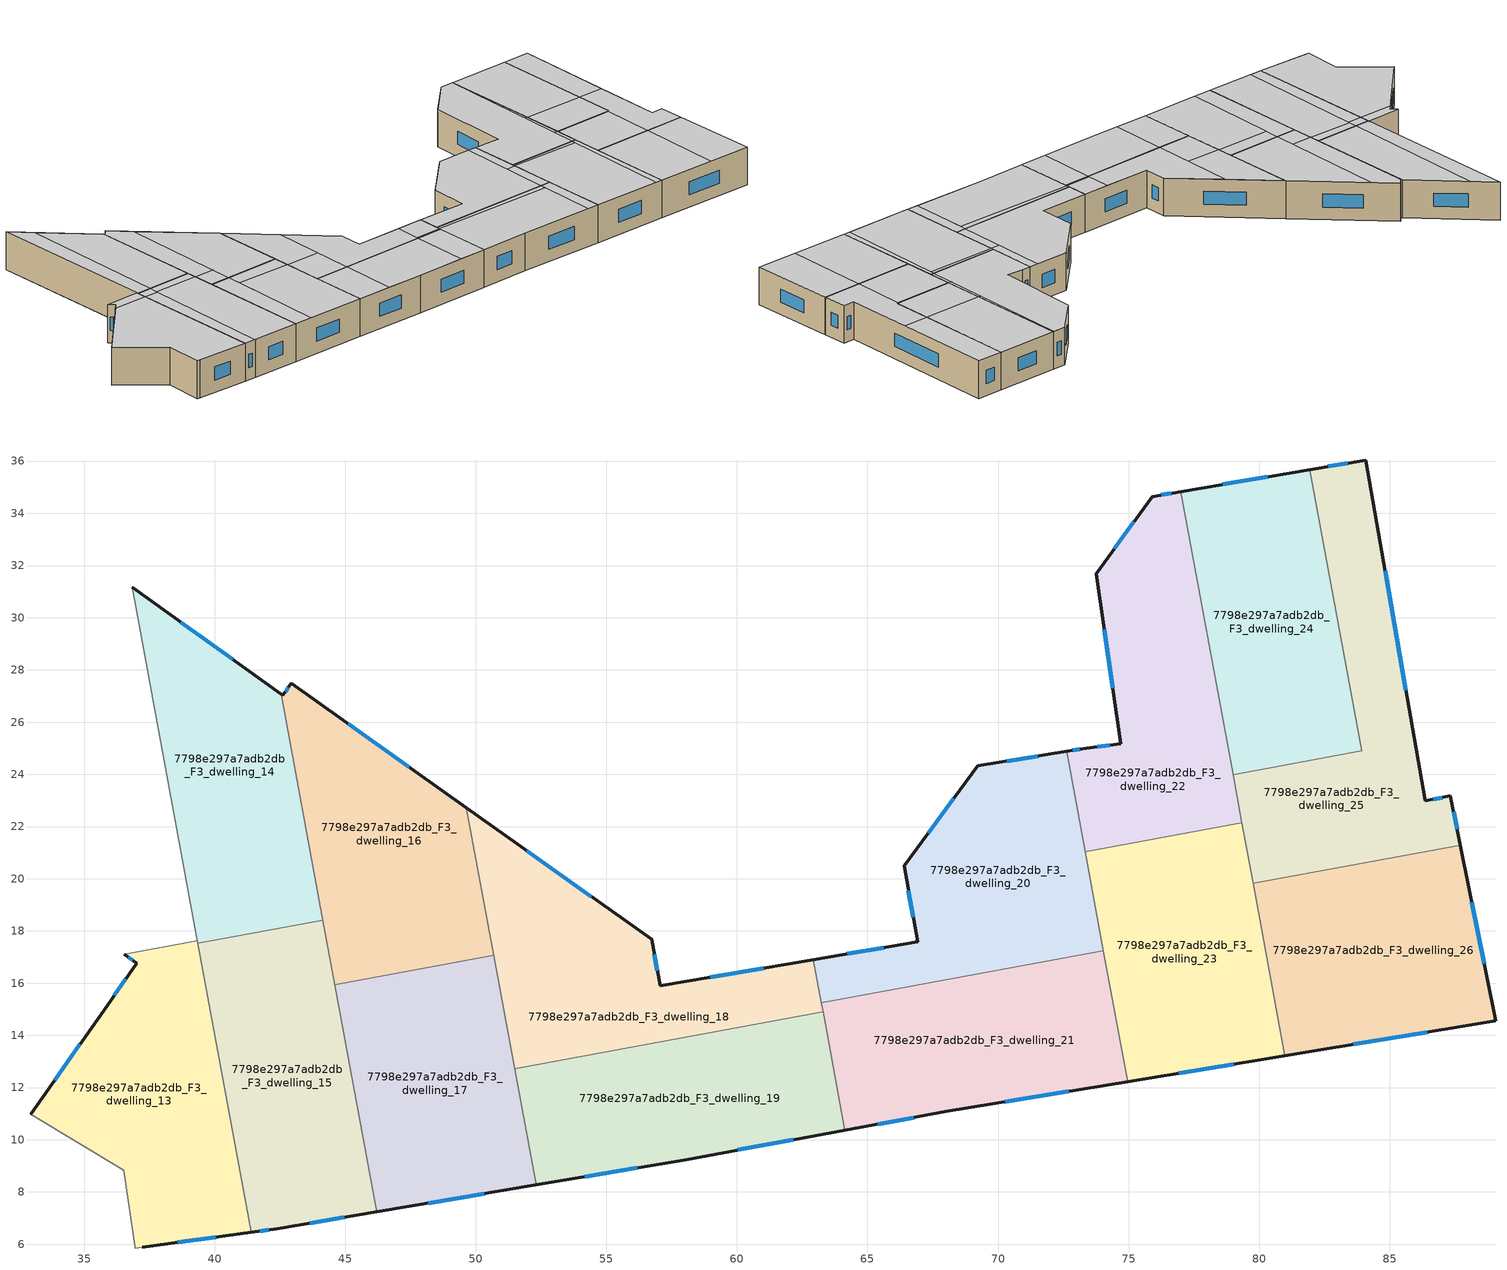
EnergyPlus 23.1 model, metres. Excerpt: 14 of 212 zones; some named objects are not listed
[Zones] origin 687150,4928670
7798e297a7adb2db_F3_dwelling_13
 floor to 7798e297a7adb2db_F2_dwelling_13 (EU_floor_Construction): 39.33,17.62 41.39,6.46 37.22,5.89 36.95,5.85 36.51,8.82 32.95,10.98 35.73,14.94 37,16.76 36.53,17.1 z9
 wall outside (EU_wall_Construction): 36.53,17.1 37,16.76 35.73,14.94 32.95,10.98 / 37.22,5.89 41.39,6.46 z9:12
 wall to 7798e297a7adb2db_F3_dwelling_12 (EU_wall_Construction): 39.33,17.62 36.53,17.1 z9:12
 wall adiabatic (EU_wall_Construction): 32.95,10.98 36.51,8.82 36.95,5.85 37.22,5.89 z9:12
 wall to 7798e297a7adb2db_F3_dwelling_15 (EU_wall_Construction): 41.39,6.46 39.35,17.53 z9:12
 wall to 7798e297a7adb2db_F3_dwelling_14 (EU_wall_Construction): 39.35,17.53 39.33,17.62 z9:12
 window (EU_Window_Construction): 36.59,16.17 36.15,15.53 / 36.68,16.99 36.85,16.87 / 38.58,6.07 40.04,6.27 / 34.83,13.66 33.86,12.27 z9.98:11.02
 ceiling to 7798e297a7adb2db_F4_dwelling_13 (EU_floor_Construction): 41.39,6.46 39.49,16.75 36.67,16.29 35.73,14.94 32.95,10.98 36.51,8.82 36.95,5.85 z12
 ceiling to 7798e297a7adb2db_F4_dwelling_12 (EU_floor_Construction): 39.49,16.75 39.35,17.53 39.33,17.62 36.53,17.1 37,16.76 36.67,16.29 z12
7798e297a7adb2db_F3_dwelling_14
 floor to 7798e297a7adb2db_F2_dwelling_14 (EU_floor_Construction): 42.53,27.07 44.13,18.42 39.35,17.53 36.83,31.16 z9
 wall outside (EU_wall_Construction): 42.53,27.07 36.83,31.16 z9:12
 wall to 7798e297a7adb2db_F3_dwelling_15 (EU_wall_Construction): 39.35,17.53 44.13,18.42 z9:12
 wall to 7798e297a7adb2db_F3_dwelling_12 (EU_wall_Construction): 36.83,31.16 39.33,17.62 z9:12
 wall to 7798e297a7adb2db_F3_dwelling_16 (EU_wall_Construction): 44.13,18.42 42.53,27.07 z9:12
 window (EU_Window_Construction): 40.68,28.4 38.69,29.83 z9.98:11.02
 ceiling to 7798e297a7adb2db_F4_dwelling_14 (EU_floor_Construction): 44.13,18.42 42.53,27.07 38.54,29.94 40.52,17.75 z12
 ceiling to 7798e297a7adb2db_F4_dwelling_12 (EU_floor_Construction): 40.52,17.75 38.54,29.94 36.83,31.16 39.35,17.53 z12
7798e297a7adb2db_F3_dwelling_15
 floor to 7798e297a7adb2db_F2_dwelling_15 (EU_floor_Construction): 44.13,18.42 46.19,7.24 42.39,6.59 41.39,6.46 39.35,17.53 z9
 wall outside (EU_wall_Construction): 41.39,6.46 42.39,6.59 46.19,7.24 z9:12
 wall to 7798e297a7adb2db_F3_dwelling_17 (EU_wall_Construction): 46.19,7.24 44.59,15.94 z9:12
 wall to 7798e297a7adb2db_F3_dwelling_16 (EU_wall_Construction): 44.59,15.94 44.13,18.42 z9:12
 window (EU_Window_Construction): 41.72,6.5 42.07,6.55 / 43.63,6.8 44.96,7.03 z9.98:11.02
 ceiling to 7798e297a7adb2db_F4_dwelling_15 (EU_floor_Construction): 46.19,7.24 44.27,17.66 40.64,17.06 42.34,6.59 42.39,6.59 z12
 ceiling to 7798e297a7adb2db_F4_dwelling_13 (EU_floor_Construction): 42.34,6.59 40.66,16.94 39.49,16.75 41.39,6.46 z12
 ceiling to 7798e297a7adb2db_F4_dwelling_14 (EU_floor_Construction): 44.27,17.66 44.13,18.42 40.52,17.75 40.64,17.06 z12
 ceiling to 7798e297a7adb2db_F4_dwelling_12 (EU_floor_Construction): 40.66,16.94 40.52,17.75 39.35,17.53 39.49,16.75 z12
7798e297a7adb2db_F3_dwelling_16
 floor to 7798e297a7adb2db_F2_dwelling_16 (EU_floor_Construction): 49.63,22.71 50.68,17.07 44.59,15.94 42.53,27.07 42.6,27.02 42.92,27.48 z9
 wall outside (EU_wall_Construction): 49.63,22.71 42.92,27.48 42.6,27.02 42.53,27.07 z9:12
 wall to 7798e297a7adb2db_F3_dwelling_17 (EU_wall_Construction): 44.59,15.94 50.68,17.07 z9:12
 wall to 7798e297a7adb2db_F3_dwelling_18 (EU_wall_Construction): 50.68,17.07 49.63,22.71 z9:12
 window (EU_Window_Construction): 42.82,27.33 42.71,27.17 / 47.45,24.27 45.1,25.93 z9.98:11.02
 ceiling to 7798e297a7adb2db_F4_dwelling_16 (EU_floor_Construction): 50.68,17.07 49.63,22.71 44.6,26.29 46.24,16.25 z12
 ceiling to 7798e297a7adb2db_F4_dwelling_14 (EU_floor_Construction): 45.97,17.93 44.6,26.29 42.92,27.48 42.6,27.02 42.53,27.07 44.27,17.66 z12
 ceiling to 7798e297a7adb2db_F4_dwelling_15 (EU_floor_Construction): 46.24,16.25 45.97,17.93 44.27,17.66 44.59,15.94 z12
7798e297a7adb2db_F3_dwelling_17
 floor to 7798e297a7adb2db_F2_dwelling_17 (EU_floor_Construction): 50.68,17.07 52.3,8.27 46.19,7.24 44.59,15.94 z9
 wall outside (EU_wall_Construction): 46.19,7.24 52.3,8.27 z9:12
 wall to 7798e297a7adb2db_F3_dwelling_19 (EU_wall_Construction): 52.3,8.27 51.48,12.71 z9:12
 wall to 7798e297a7adb2db_F3_dwelling_18 (EU_wall_Construction): 51.48,12.72 50.68,17.07 z9:12
 window (EU_Window_Construction): 48.18,7.57 50.32,7.93 z9.98:11.02
 ceiling to 7798e297a7adb2db_F4_dwelling_17 (EU_floor_Construction): 52.3,8.27 50.91,15.81 46.43,15.08 47.67,7.49 z12
 ceiling to 7798e297a7adb2db_F4_dwelling_15 (EU_floor_Construction): 47.67,7.49 46.24,16.25 44.59,15.94 46.19,7.24 z12
 ceiling to 7798e297a7adb2db_F4_dwelling_16 (EU_floor_Construction): 50.91,15.81 50.68,17.07 46.24,16.25 46.43,15.08 z12
7798e297a7adb2db_F3_dwelling_18
 floor to 7798e297a7adb2db_F2_dwelling_18 (EU_floor_Construction): 62.93,16.9 63.3,14.9 51.48,12.71 49.63,22.71 56.73,17.67 57.06,15.9 z9
 wall outside (EU_wall_Construction): 62.93,16.9 57.06,15.9 56.73,17.67 49.63,22.71 z9:12
 wall to 7798e297a7adb2db_F3_dwelling_19 (EU_wall_Construction): 51.48,12.71 63.3,14.9 z9:12
 wall to 7798e297a7adb2db_F3_dwelling_20 (EU_wall_Construction): 63.23,15.25 62.93,16.9 z9:12
 wall to 7798e297a7adb2db_F3_dwelling_21 (EU_wall_Construction): 63.3,14.9 63.23,15.25 z9:12
 window (EU_Window_Construction): 54.42,19.31 51.94,21.08 / 56.95,16.48 56.84,17.1 / 61.02,16.58 58.97,16.23 z9.98:11.02
 ceiling to 7798e297a7adb2db_F4_dwelling_18 (EU_floor_Construction): 61.13,14.5 60.8,16.54 57.06,15.9 56.73,17.67 53.15,20.22 54.29,13.23 z12
 ceiling to 7798e297a7adb2db_F4_dwelling_16 (EU_floor_Construction): 53.79,16.28 53.15,20.22 49.63,22.71 50.91,15.81 z12
 ceiling to 7798e297a7adb2db_F4_dwelling_19 (EU_floor_Construction): 63.28,14.98 62.93,16.9 60.8,16.54 61.11,14.63 z12
 ceiling to 7798e297a7adb2db_F4_dwelling_17 (EU_floor_Construction): 54.29,13.23 53.79,16.28 50.91,15.81 51.48,12.71 z12
 ceiling to 7798e297a7adb2db_F4_dwelling_20 (EU_floor_Construction): 63.3,14.9 63.28,14.98 61.11,14.63 61.13,14.5 z12
7798e297a7adb2db_F3_dwelling_19
 floor to 7798e297a7adb2db_F2_dwelling_19 (EU_floor_Construction): 63.3,14.9 64.13,10.36 58.05,9.24 52.3,8.27 51.48,12.71 z9
 wall outside (EU_wall_Construction): 52.3,8.27 58.05,9.24 64.13,10.36 z9:12
 wall to 7798e297a7adb2db_F3_dwelling_21 (EU_wall_Construction): 64.13,10.36 63.3,14.9 z9:12
 window (EU_Window_Construction): 54.17,8.59 56.18,8.93 / 60.03,9.61 62.16,10 z9.98:11.02
 ceiling to 7798e297a7adb2db_F4_dwelling_17 (EU_floor_Construction): 55.03,8.73 54.29,13.23 51.48,12.71 52.3,8.27 z12
 ceiling to 7798e297a7adb2db_F4_dwelling_18 (EU_floor_Construction): 61.88,9.95 61.13,14.5 54.29,13.23 55.03,8.73 58.05,9.24 z12
 ceiling to 7798e297a7adb2db_F4_dwelling_20 (EU_floor_Construction): 64.13,10.36 63.3,14.9 61.13,14.5 61.88,9.95 z12
7798e297a7adb2db_F3_dwelling_20
 floor to 7798e297a7adb2db_F2_dwelling_20 (EU_floor_Construction): 72.63,24.88 74.04,17.25 63.23,15.25 62.93,16.9 66.92,17.58 66.4,20.49 69.23,24.32 z9
 wall outside (EU_wall_Construction): 72.63,24.88 69.23,24.32 66.4,20.49 66.92,17.58 62.93,16.9 z9:12
 wall to 7798e297a7adb2db_F3_dwelling_21 (EU_wall_Construction): 63.23,15.25 74.04,17.25 z9:12
 wall to 7798e297a7adb2db_F3_dwelling_22 (EU_wall_Construction): 73.34,21.04 72.63,24.88 z9:12
 wall to 7798e297a7adb2db_F3_dwelling_23 (EU_wall_Construction): 74.04,17.25 73.34,21.04 z9:12
 window (EU_Window_Construction): 71.52,24.7 70.34,24.5 / 65.62,17.36 64.23,17.12 / 66.57,19.55 66.75,18.53 / 68.31,23.08 67.32,21.74 z9.98:11.02
 ceiling to 7798e297a7adb2db_F4_dwelling_19 (EU_floor_Construction): 73.2,17.09 71.95,24.77 69.23,24.32 66.4,20.49 66.92,17.58 62.93,16.9 63.23,15.25 z12
 ceiling to 7798e297a7adb2db_F4_dwelling_21 (EU_floor_Construction): 73.38,20.82 72.63,24.88 71.95,24.77 72.61,20.7 z12
 ceiling to 7798e297a7adb2db_F4_dwelling_22 (EU_floor_Construction): 74.04,17.25 73.38,20.82 72.61,20.7 73.2,17.09 z12
7798e297a7adb2db_F3_dwelling_21
 floor to 7798e297a7adb2db_F2_dwelling_21 (EU_floor_Construction): 74.04,17.25 74.96,12.23 68.03,11.08 64.13,10.36 63.23,15.25 z9
 wall outside (EU_wall_Construction): 64.13,10.36 68.03,11.08 74.96,12.23 z9:12
 wall to 7798e297a7adb2db_F3_dwelling_23 (EU_wall_Construction): 74.96,12.23 74.04,17.25 z9:12
 window (EU_Window_Construction): 65.4,10.6 66.76,10.85 / 70.29,11.45 72.71,11.85 z9.98:11.02
 ceiling to 7798e297a7adb2db_F4_dwelling_20 (EU_floor_Construction): 74.02,12.07 73.28,16.61 63.28,14.98 64.13,10.36 68.03,11.08 z12
 ceiling to 7798e297a7adb2db_F4_dwelling_19 (EU_floor_Construction): 73.28,16.61 73.2,17.09 63.23,15.25 63.28,14.98 z12
 ceiling adiabatic (EU_roof_Construction): 74.96,12.23 74.04,17.25 73.2,17.09 74.02,12.07 z12
7798e297a7adb2db_F3_dwelling_22
 floor to 7798e297a7adb2db_F2_dwelling_22 (EU_floor_Construction): 77,34.83 79.34,22.15 73.34,21.04 72.63,24.88 73.37,25 74.71,25.17 73.76,31.68 75.9,34.64 z9
 wall outside (EU_wall_Construction): 77,34.83 75.9,34.64 73.76,31.68 74.71,25.17 73.37,25 72.63,24.88 z9:12
 wall to 7798e297a7adb2db_F3_dwelling_23 (EU_wall_Construction): 73.34,21.04 79.34,22.15 z9:12
 wall to 7798e297a7adb2db_F3_dwelling_24 (EU_wall_Construction): 79.01,23.99 77,34.83 z9:12
 wall to 7798e297a7adb2db_F3_dwelling_25 (EU_wall_Construction): 79.34,22.15 79.01,23.99 z9:12
 window (EU_Window_Construction): 76.65,34.77 76.26,34.7 / 73.13,24.96 72.87,24.92 / 74.28,25.12 73.81,25.06 / 74.07,29.56 74.4,27.29 / 75.21,33.68 74.46,32.64 z9.98:11.02
 ceiling to 7798e297a7adb2db_F4_dwelling_21 (EU_floor_Construction): 79.02,22.09 76.95,34.82 75.9,34.64 73.76,31.68 74.71,25.17 73.37,25 72.63,24.88 73.34,21.04 z12
 ceiling to 7798e297a7adb2db_F4_dwelling_23 (EU_floor_Construction): 78.42,27.14 77,34.83 76.95,34.82 78.2,27.1 z12
 ceiling to 7798e297a7adb2db_F4_dwelling_25 (EU_floor_Construction): 79,24.04 78.42,27.14 78.2,27.1 78.71,23.99 z12
 ceiling to 7798e297a7adb2db_F4_dwelling_24 (EU_floor_Construction): 79.34,22.15 79,24.04 78.71,23.99 79.02,22.09 z12
7798e297a7adb2db_F3_dwelling_23
 floor to 7798e297a7adb2db_F2_dwelling_23 (EU_floor_Construction): 79.34,22.15 80.99,13.22 74.96,12.23 73.34,21.04 z9
 wall outside (EU_wall_Construction): 74.96,12.23 80.99,13.22 z9:12
 wall to 7798e297a7adb2db_F3_dwelling_26 (EU_wall_Construction): 80.99,13.22 79.78,19.82 z9:12
 wall to 7798e297a7adb2db_F3_dwelling_25 (EU_wall_Construction): 79.77,19.82 79.35,22.15 z9:12
 window (EU_Window_Construction): 76.92,12.55 79.03,12.9 z9.98:11.02
 ceiling to 7798e297a7adb2db_F4_dwelling_24 (EU_floor_Construction): 80.99,13.22 79.34,22.15 79.02,22.09 80.48,13.14 z12
 ceiling to 7798e297a7adb2db_F4_dwelling_22 (EU_floor_Construction): 80.48,13.14 79.08,21.75 73.38,20.82 74.96,12.23 z12
 ceiling to 7798e297a7adb2db_F4_dwelling_21 (EU_floor_Construction): 79.08,21.75 79.02,22.09 73.34,21.04 73.38,20.82 z12
7798e297a7adb2db_F3_dwelling_24
 floor to 7798e297a7adb2db_F2_dwelling_24 (EU_floor_Construction): 81.94,35.67 83.94,24.9 79.01,23.99 77,34.83 z9
 wall outside (EU_wall_Construction): 81.94,35.67 77,34.83 z9:12
 wall to 7798e297a7adb2db_F3_dwelling_25 (EU_wall_Construction): 79.01,23.99 83.94,24.9 81.94,35.67 z9:12
 window (EU_Window_Construction): 80.34,35.4 78.61,35.1 z9.98:11.02
 ceiling to 7798e297a7adb2db_F4_dwelling_23 (EU_floor_Construction): 83.37,27.95 81.95,35.67 77,34.83 78.42,27.14 z12
 ceiling to 7798e297a7adb2db_F4_dwelling_25 (EU_floor_Construction): 83.94,24.9 83.37,27.95 78.42,27.14 79,24.04 81.45,24.44 z12
 ceiling to 7798e297a7adb2db_F4_dwelling_24 (EU_floor_Construction): 81.45,24.44 79,24.04 79.01,23.99 z12
7798e297a7adb2db_F3_dwelling_25
 floor to 7798e297a7adb2db_F2_dwelling_25 (EU_floor_Construction): 84.09,36.04 86.37,22.98 87.33,23.17 87.71,21.28 79.78,19.82 79.01,23.99 83.94,24.9 81.94,35.67 z9
 wall outside (EU_wall_Construction): 87.71,21.28 87.33,23.17 86.37,22.98 84.09,36.04 81.94,35.67 z9:12
 wall to 7798e297a7adb2db_F3_dwelling_26 (EU_wall_Construction): 79.78,19.82 87.71,21.28 z9:12
 window (EU_Window_Construction): 83.39,35.92 82.64,35.79 / 85.63,27.23 84.83,31.79 / 87.02,23.11 86.68,23.04 / 87.59,21.9 87.45,22.56 z9.98:11.02
 ceiling to 7798e297a7adb2db_F4_dwelling_25 (EU_floor_Construction): 87.71,21.28 87.33,23.17 86.37,22.98 85.45,28.28 83.37,27.95 83.94,24.9 81.45,24.44 83.85,24.83 84.52,20.69 z12
 ceiling to 7798e297a7adb2db_F4_dwelling_23 (EU_floor_Construction): 85.45,28.28 84.09,36.04 81.95,35.67 83.37,27.95 z12
 ceiling to 7798e297a7adb2db_F4_dwelling_24 (EU_floor_Construction): 84.52,20.69 83.85,24.83 81.45,24.44 79.01,23.99 79.78,19.82 z12
7798e297a7adb2db_F3_dwelling_26
 floor to 7798e297a7adb2db_F2_dwelling_26 (EU_floor_Construction): 87.71,21.28 89.06,14.55 80.99,13.22 79.78,19.82 z9
 wall outside (EU_wall_Construction): 80.99,13.22 89.06,14.55 87.71,21.28 z9:12
 window (EU_Window_Construction): 88.62,16.74 88.15,19.09 / 83.62,13.65 86.44,14.12 z9.98:11.02
 ceiling to 7798e297a7adb2db_F4_dwelling_24 (EU_floor_Construction): 85.62,13.98 84.52,20.69 79.78,19.82 80.99,13.22 z12
 ceiling to 7798e297a7adb2db_F4_dwelling_25 (EU_floor_Construction): 89.06,14.55 87.71,21.28 84.52,20.69 85.62,13.98 z12
[Building]
EU S2 Campaign: North Axis=0; Terrain=City; Solar Distribution=FullExterior
[Site:Location]
Bologna: Latitude=44.5; Longitude=11.25; Time Zone=1; Elevation=37
[SizingPeriod:WeatherFileDays]
AnnualSizingPeriod: Begin Month=1; Begin Day of Month=1; End Month=12; End Day of Month=31; Day of Week for Start Day=Monday; Use Weather File Daylight Saving Period=No; Use Weather File Rain and Snow Indicators=No
[MATERIAL]
EU_InternalMass_Material: Roughness=MediumRough; Thickness=0.1; Conductivity=1; Density=1800; Specific Heat=900; Thermal Absorptance=0.9; Solar Absorptance=0.7; Visible Absorptance=0.7
[MATERIAL:NOMASS] Roughness=MediumRough; Thermal Absorptance=0.9; Solar Absorptance=0.7; Visible Absorptance=0.7
Name | Thermal Resistance
EU_wall_NoMass | 0.905828
EU_roof_NoMass | 0.37593
EU_floor_NoMass | 0.67114
[WINDOWMATERIAL:SIMPLEGLAZINGSYSTEM]
EU_Window_SimpleGlazing: UFactor=4.52486; Solar Heat Gain Coefficient=0.85; Visible Transmittance=0.85
[CONSTRUCTION]
EU_wall_Construction: EU_wall_NoMass
EU_roof_Construction: EU_roof_NoMass
EU_floor_Construction: EU_floor_NoMass
EU_Window_Construction: EU_Window_SimpleGlazing
EU_InternalMass_Construction: EU_InternalMass_Material
[ZONE] Type=1; Multiplier=1; Ceiling Height=autocalculate; Floor Area=autocalculate; Part of Total Floor Area=Yes
Name | Volume
7798e297a7adb2db_F3_dwelling_13 | 167.444
7798e297a7adb2db_F3_dwelling_14 | 165.33
7798e297a7adb2db_F3_dwelling_15 | 165.333
7798e297a7adb2db_F3_dwelling_16; 7798e297a7adb2db_F3_dwelling_25 | 165.344
7798e297a7adb2db_F3_dwelling_17; 7798e297a7adb2db_F3_dwelling_19 | 165.322
7798e297a7adb2db_F3_dwelling_18 | 165.343
7798e297a7adb2db_F3_dwelling_20 | 165.363
7798e297a7adb2db_F3_dwelling_21 | 165.32
7798e297a7adb2db_F3_dwelling_22 | 165.316
7798e297a7adb2db_F3_dwelling_23 | 165.323
7798e297a7adb2db_F3_dwelling_24 | 165.319
7798e297a7adb2db_F3_dwelling_26 | 165.354
[INTERNALMASS] Construction=EU_InternalMass_Construction
Name | Zone or ZoneList | Surface Area
7798e297a7adb2db_F3_dwelling_13_EU_InternalMass | 7798e297a7adb2db_F3_dwelling_13 | 55.8147
7798e297a7adb2db_F3_dwelling_14_EU_InternalMass | 7798e297a7adb2db_F3_dwelling_14 | 55.1118
7798e297a7adb2db_F3_dwelling_15_EU_InternalMass | 7798e297a7adb2db_F3_dwelling_15 | 55.1105
7798e297a7adb2db_F3_dwelling_16_EU_InternalMass | 7798e297a7adb2db_F3_dwelling_16 | 55.1162
7798e297a7adb2db_F3_dwelling_17_EU_InternalMass | 7798e297a7adb2db_F3_dwelling_17 | 55.1083
7798e297a7adb2db_F3_dwelling_18_EU_InternalMass | 7798e297a7adb2db_F3_dwelling_18 | 55.1149
7798e297a7adb2db_F3_dwelling_19_EU_InternalMass | 7798e297a7adb2db_F3_dwelling_19 | 55.1074
7798e297a7adb2db_F3_dwelling_20_EU_InternalMass | 7798e297a7adb2db_F3_dwelling_20 | 55.1216
7798e297a7adb2db_F3_dwelling_21_EU_InternalMass | 7798e297a7adb2db_F3_dwelling_21 | 55.1045
7798e297a7adb2db_F3_dwelling_22_EU_InternalMass | 7798e297a7adb2db_F3_dwelling_22 | 55.1065
7798e297a7adb2db_F3_dwelling_23_EU_InternalMass | 7798e297a7adb2db_F3_dwelling_23 | 55.1079
7798e297a7adb2db_F3_dwelling_24_EU_InternalMass | 7798e297a7adb2db_F3_dwelling_24 | 55.1068
7798e297a7adb2db_F3_dwelling_25_EU_InternalMass | 7798e297a7adb2db_F3_dwelling_25 | 55.1149
7798e297a7adb2db_F3_dwelling_26_EU_InternalMass | 7798e297a7adb2db_F3_dwelling_26 | 55.1188
[OTHEREQUIPMENT] Fuel Type=Electricity; Design Level Calculation Method=Watts/Area; Power per Zone Floor Area=1; Fraction Latent=0; Fraction Radiant=0; Fraction Lost=0; Carbon Dioxide Generation Rate=0; EndUse Subcategory=EU_Step8_InternalGains
Name | Zone or ZoneList or Space or SpaceList | Schedule
EU_Step8_InternalGain_7798e297a7adb2db_F3_dwelling_13_f000 | 7798e297a7adb2db_F3_dwelling_13 | EU_Step8_GainSchedule_7798e297a7adb2db_F3_dwelling_13_f000
EU_Step8_InternalGain_7798e297a7adb2db_F3_dwelling_14_f000 | 7798e297a7adb2db_F3_dwelling_14 | EU_Step8_GainSchedule_7798e297a7adb2db_F3_dwelling_14_f000
EU_Step8_InternalGain_7798e297a7adb2db_F3_dwelling_15_f000 | 7798e297a7adb2db_F3_dwelling_15 | EU_Step8_GainSchedule_7798e297a7adb2db_F3_dwelling_15_f000
EU_Step8_InternalGain_7798e297a7adb2db_F3_dwelling_16_f000 | 7798e297a7adb2db_F3_dwelling_16 | EU_Step8_GainSchedule_7798e297a7adb2db_F3_dwelling_16_f000
EU_Step8_InternalGain_7798e297a7adb2db_F3_dwelling_17_f000 | 7798e297a7adb2db_F3_dwelling_17 | EU_Step8_GainSchedule_7798e297a7adb2db_F3_dwelling_17_f000
EU_Step8_InternalGain_7798e297a7adb2db_F3_dwelling_18_f000 | 7798e297a7adb2db_F3_dwelling_18 | EU_Step8_GainSchedule_7798e297a7adb2db_F3_dwelling_18_f000
EU_Step8_InternalGain_7798e297a7adb2db_F3_dwelling_19_f000 | 7798e297a7adb2db_F3_dwelling_19 | EU_Step8_GainSchedule_7798e297a7adb2db_F3_dwelling_19_f000
EU_Step8_InternalGain_7798e297a7adb2db_F3_dwelling_20_f000 | 7798e297a7adb2db_F3_dwelling_20 | EU_Step8_GainSchedule_7798e297a7adb2db_F3_dwelling_20_f000
EU_Step8_InternalGain_7798e297a7adb2db_F3_dwelling_21_f000 | 7798e297a7adb2db_F3_dwelling_21 | EU_Step8_GainSchedule_7798e297a7adb2db_F3_dwelling_21_f000
EU_Step8_InternalGain_7798e297a7adb2db_F3_dwelling_22_f000 | 7798e297a7adb2db_F3_dwelling_22 | EU_Step8_GainSchedule_7798e297a7adb2db_F3_dwelling_22_f000
EU_Step8_InternalGain_7798e297a7adb2db_F3_dwelling_23_f000 | 7798e297a7adb2db_F3_dwelling_23 | EU_Step8_GainSchedule_7798e297a7adb2db_F3_dwelling_23_f000
EU_Step8_InternalGain_7798e297a7adb2db_F3_dwelling_24_f000 | 7798e297a7adb2db_F3_dwelling_24 | EU_Step8_GainSchedule_7798e297a7adb2db_F3_dwelling_24_f000
EU_Step8_InternalGain_7798e297a7adb2db_F3_dwelling_25_f000 | 7798e297a7adb2db_F3_dwelling_25 | EU_Step8_GainSchedule_7798e297a7adb2db_F3_dwelling_25_f000
EU_Step8_InternalGain_7798e297a7adb2db_F3_dwelling_26_f000 | 7798e297a7adb2db_F3_dwelling_26 | EU_Step8_GainSchedule_7798e297a7adb2db_F3_dwelling_26_f000
[ZONEVENTILATION:DESIGNFLOWRATE] Schedule=EU_AlwaysOn; Design Flow Rate Calculation Method=AirChanges/Hour; Air Changes per Hour=0.73129; Ventilation Type=Natural; Fan Pressure Rise=0; Fan Total Efficiency=1; Constant Term Coefficient=1; Temperature Term Coefficient=0; Velocity Term Coefficient=0; Velocity Squared Term Coefficient=0; Minimum Indoor Temperature=-100; Maximum Indoor Temperature=100; Delta Temperature=-100; Minimum Outdoor Temperature=-100; Maximum Outdoor Temperature=100; Maximum Wind Speed=40
Name | Zone or ZoneList or Space or SpaceList
EU_ConstantAir_7798e297a7adb2db_F3_dwelling_13 | 7798e297a7adb2db_F3_dwelling_13
EU_ConstantAir_7798e297a7adb2db_F3_dwelling_14 | 7798e297a7adb2db_F3_dwelling_14
EU_ConstantAir_7798e297a7adb2db_F3_dwelling_15 | 7798e297a7adb2db_F3_dwelling_15
EU_ConstantAir_7798e297a7adb2db_F3_dwelling_16 | 7798e297a7adb2db_F3_dwelling_16
EU_ConstantAir_7798e297a7adb2db_F3_dwelling_17 | 7798e297a7adb2db_F3_dwelling_17
EU_ConstantAir_7798e297a7adb2db_F3_dwelling_18 | 7798e297a7adb2db_F3_dwelling_18
EU_ConstantAir_7798e297a7adb2db_F3_dwelling_19 | 7798e297a7adb2db_F3_dwelling_19
EU_ConstantAir_7798e297a7adb2db_F3_dwelling_20 | 7798e297a7adb2db_F3_dwelling_20
EU_ConstantAir_7798e297a7adb2db_F3_dwelling_21 | 7798e297a7adb2db_F3_dwelling_21
EU_ConstantAir_7798e297a7adb2db_F3_dwelling_22 | 7798e297a7adb2db_F3_dwelling_22
EU_ConstantAir_7798e297a7adb2db_F3_dwelling_23 | 7798e297a7adb2db_F3_dwelling_23
EU_ConstantAir_7798e297a7adb2db_F3_dwelling_24 | 7798e297a7adb2db_F3_dwelling_24
EU_ConstantAir_7798e297a7adb2db_F3_dwelling_25 | 7798e297a7adb2db_F3_dwelling_25
EU_ConstantAir_7798e297a7adb2db_F3_dwelling_26 | 7798e297a7adb2db_F3_dwelling_26
[HVACTEMPLATE:ZONE:IDEALLOADSAIRSYSTEM] System Availability Schedule=EU_AlwaysOn; Maximum Heating Supply Air Temperature=50; Minimum Cooling Supply Air Temperature=13; Maximum Heating Supply Air Humidity Ratio=0.0156; Minimum Cooling Supply Air Humidity Ratio=0.0077; Heating Limit=NoLimit; Cooling Limit=NoLimit; Heating Availability Schedule=EU_AlwaysOn; Cooling Availability Schedule=EU_CoolingOff; Dehumidification Control Type=ConstantSensibleHeatRatio; Cooling Sensible Heat Ratio=0.7; Dehumidification Setpoint=60; Humidification Control Type=None; Humidification Setpoint=30; Outdoor Air Method=None; Outdoor Air Flow Rate per Person=0.00944; Outdoor Air Flow Rate per Zone Floor Area=0; Outdoor Air Flow Rate per Zone=0; Demand Controlled Ventilation Type=None; Outdoor Air Economizer Type=NoEconomizer; Heat Recovery Type=None; Sensible Heat Recovery Effectiveness=0.7; Latent Heat Recovery Effectiveness=0.65
Name | Template Thermostat
7798e297a7adb2db_F3_dwelling_13 | EU_HeatOnly_7798e297a7adb2db_F3_dwelling_13
7798e297a7adb2db_F3_dwelling_14 | EU_HeatOnly_7798e297a7adb2db_F3_dwelling_14
7798e297a7adb2db_F3_dwelling_15 | EU_HeatOnly_7798e297a7adb2db_F3_dwelling_15
7798e297a7adb2db_F3_dwelling_16 | EU_HeatOnly_7798e297a7adb2db_F3_dwelling_16
7798e297a7adb2db_F3_dwelling_17 | EU_HeatOnly_7798e297a7adb2db_F3_dwelling_17
7798e297a7adb2db_F3_dwelling_18 | EU_HeatOnly_7798e297a7adb2db_F3_dwelling_18
7798e297a7adb2db_F3_dwelling_19 | EU_HeatOnly_7798e297a7adb2db_F3_dwelling_19
7798e297a7adb2db_F3_dwelling_20 | EU_HeatOnly_7798e297a7adb2db_F3_dwelling_20
7798e297a7adb2db_F3_dwelling_21 | EU_HeatOnly_7798e297a7adb2db_F3_dwelling_21
7798e297a7adb2db_F3_dwelling_22 | EU_HeatOnly_7798e297a7adb2db_F3_dwelling_22
7798e297a7adb2db_F3_dwelling_23 | EU_HeatOnly_7798e297a7adb2db_F3_dwelling_23
7798e297a7adb2db_F3_dwelling_24 | EU_HeatOnly_7798e297a7adb2db_F3_dwelling_24
7798e297a7adb2db_F3_dwelling_25 | EU_HeatOnly_7798e297a7adb2db_F3_dwelling_25
7798e297a7adb2db_F3_dwelling_26 | EU_HeatOnly_7798e297a7adb2db_F3_dwelling_26
[SIZING:ZONE] Zone Cooling Design Supply Air Temperature Input Method=SupplyAirTemperature; Zone Cooling Design Supply Air Temperature=13; Zone Heating Design Supply Air Temperature Input Method=SupplyAirTemperature; Zone Heating Design Supply Air Temperature=50; Zone Cooling Design Supply Air Humidity Ratio=0.008; Zone Heating Design Supply Air Humidity Ratio=0.008; Cooling Design Air Flow Method=DesignDay; Cooling Design Air Flow Rate=0; Cooling Minimum Air Flow per Zone Floor Area=0.000762; Cooling Minimum Air Flow=0; Cooling Minimum Air Flow Fraction=0.2; Heating Design Air Flow Method=DesignDay; Heating Design Air Flow Rate=0; Heating Maximum Air Flow per Zone Floor Area=0.002032; Heating Maximum Air Flow=0.141576; Heating Maximum Air Flow Fraction=0.3; Account for Dedicated Outdoor Air System=No; Dedicated Outdoor Air System Control Strategy=NeutralSupplyAir; Dedicated Outdoor Air Low Setpoint Temperature for Design=autosize; Dedicated Outdoor Air High Setpoint Temperature for Design=autosize; Zone Load Sizing Method=Sensible Load Only No Latent Load; Zone Latent Cooling Design Supply Air Humidity Ratio Input Method=HumidityRatioDifference; Zone Cooling Design Supply Air Humidity Ratio Difference=0.005; Zone Latent Heating Design Supply Air Humidity Ratio Input Method=HumidityRatioDifference; Zone Humidification Design Supply Air Humidity Ratio Difference=0.005
7798e297a7adb2db_F3_dwelling_13; 7798e297a7adb2db_F3_dwelling_14; 7798e297a7adb2db_F3_dwelling_15; 7798e297a7adb2db_F3_dwelling_16; 7798e297a7adb2db_F3_dwelling_17; 7798e297a7adb2db_F3_dwelling_18; 7798e297a7adb2db_F3_dwelling_19; 7798e297a7adb2db_F3_dwelling_20; 7798e297a7adb2db_F3_dwelling_21; 7798e297a7adb2db_F3_dwelling_22; 7798e297a7adb2db_F3_dwelling_23; 7798e297a7adb2db_F3_dwelling_24; 7798e297a7adb2db_F3_dwelling_25; 7798e297a7adb2db_F3_dwelling_26
[SCHEDULE:CONSTANT]
Name | Hourly Value
EU_AlwaysOn | 1
EU_CoolingOff | 0
[SCHEDULE:FILE] Column Number=1; Rows to Skip at Top=0; Number of Hours of Data=8760; Column Separator=Comma; Interpolate to Timestep=No; Minutes per Item=60; Adjust Schedule for Daylight Savings=Yes
Name | File
EU_Step8_GainSchedule_7798e297a7adb2db_F3_dwelling_13_f000 | ../../schedules/7798e297a7adb2db/7798e297a7adb2db_F3_dwelling_13_f000_gain.csv
EU_Step8_GainSchedule_7798e297a7adb2db_F3_dwelling_14_f000 | ../../schedules/7798e297a7adb2db/7798e297a7adb2db_F3_dwelling_14_f000_gain.csv
EU_Step8_GainSchedule_7798e297a7adb2db_F3_dwelling_15_f000 | ../../schedules/7798e297a7adb2db/7798e297a7adb2db_F3_dwelling_15_f000_gain.csv
EU_Step8_GainSchedule_7798e297a7adb2db_F3_dwelling_16_f000 | ../../schedules/7798e297a7adb2db/7798e297a7adb2db_F3_dwelling_16_f000_gain.csv
EU_Step8_GainSchedule_7798e297a7adb2db_F3_dwelling_17_f000 | ../../schedules/7798e297a7adb2db/7798e297a7adb2db_F3_dwelling_17_f000_gain.csv
EU_Step8_GainSchedule_7798e297a7adb2db_F3_dwelling_18_f000 | ../../schedules/7798e297a7adb2db/7798e297a7adb2db_F3_dwelling_18_f000_gain.csv
EU_Step8_GainSchedule_7798e297a7adb2db_F3_dwelling_19_f000 | ../../schedules/7798e297a7adb2db/7798e297a7adb2db_F3_dwelling_19_f000_gain.csv
EU_Step8_GainSchedule_7798e297a7adb2db_F3_dwelling_20_f000 | ../../schedules/7798e297a7adb2db/7798e297a7adb2db_F3_dwelling_20_f000_gain.csv
EU_Step8_GainSchedule_7798e297a7adb2db_F3_dwelling_21_f000 | ../../schedules/7798e297a7adb2db/7798e297a7adb2db_F3_dwelling_21_f000_gain.csv
EU_Step8_GainSchedule_7798e297a7adb2db_F3_dwelling_22_f000 | ../../schedules/7798e297a7adb2db/7798e297a7adb2db_F3_dwelling_22_f000_gain.csv
EU_Step8_GainSchedule_7798e297a7adb2db_F3_dwelling_23_f000 | ../../schedules/7798e297a7adb2db/7798e297a7adb2db_F3_dwelling_23_f000_gain.csv
EU_Step8_GainSchedule_7798e297a7adb2db_F3_dwelling_24_f000 | ../../schedules/7798e297a7adb2db/7798e297a7adb2db_F3_dwelling_24_f000_gain.csv
EU_Step8_GainSchedule_7798e297a7adb2db_F3_dwelling_25_f000 | ../../schedules/7798e297a7adb2db/7798e297a7adb2db_F3_dwelling_25_f000_gain.csv
EU_Step8_GainSchedule_7798e297a7adb2db_F3_dwelling_26_f000 | ../../schedules/7798e297a7adb2db/7798e297a7adb2db_F3_dwelling_26_f000_gain.csv
